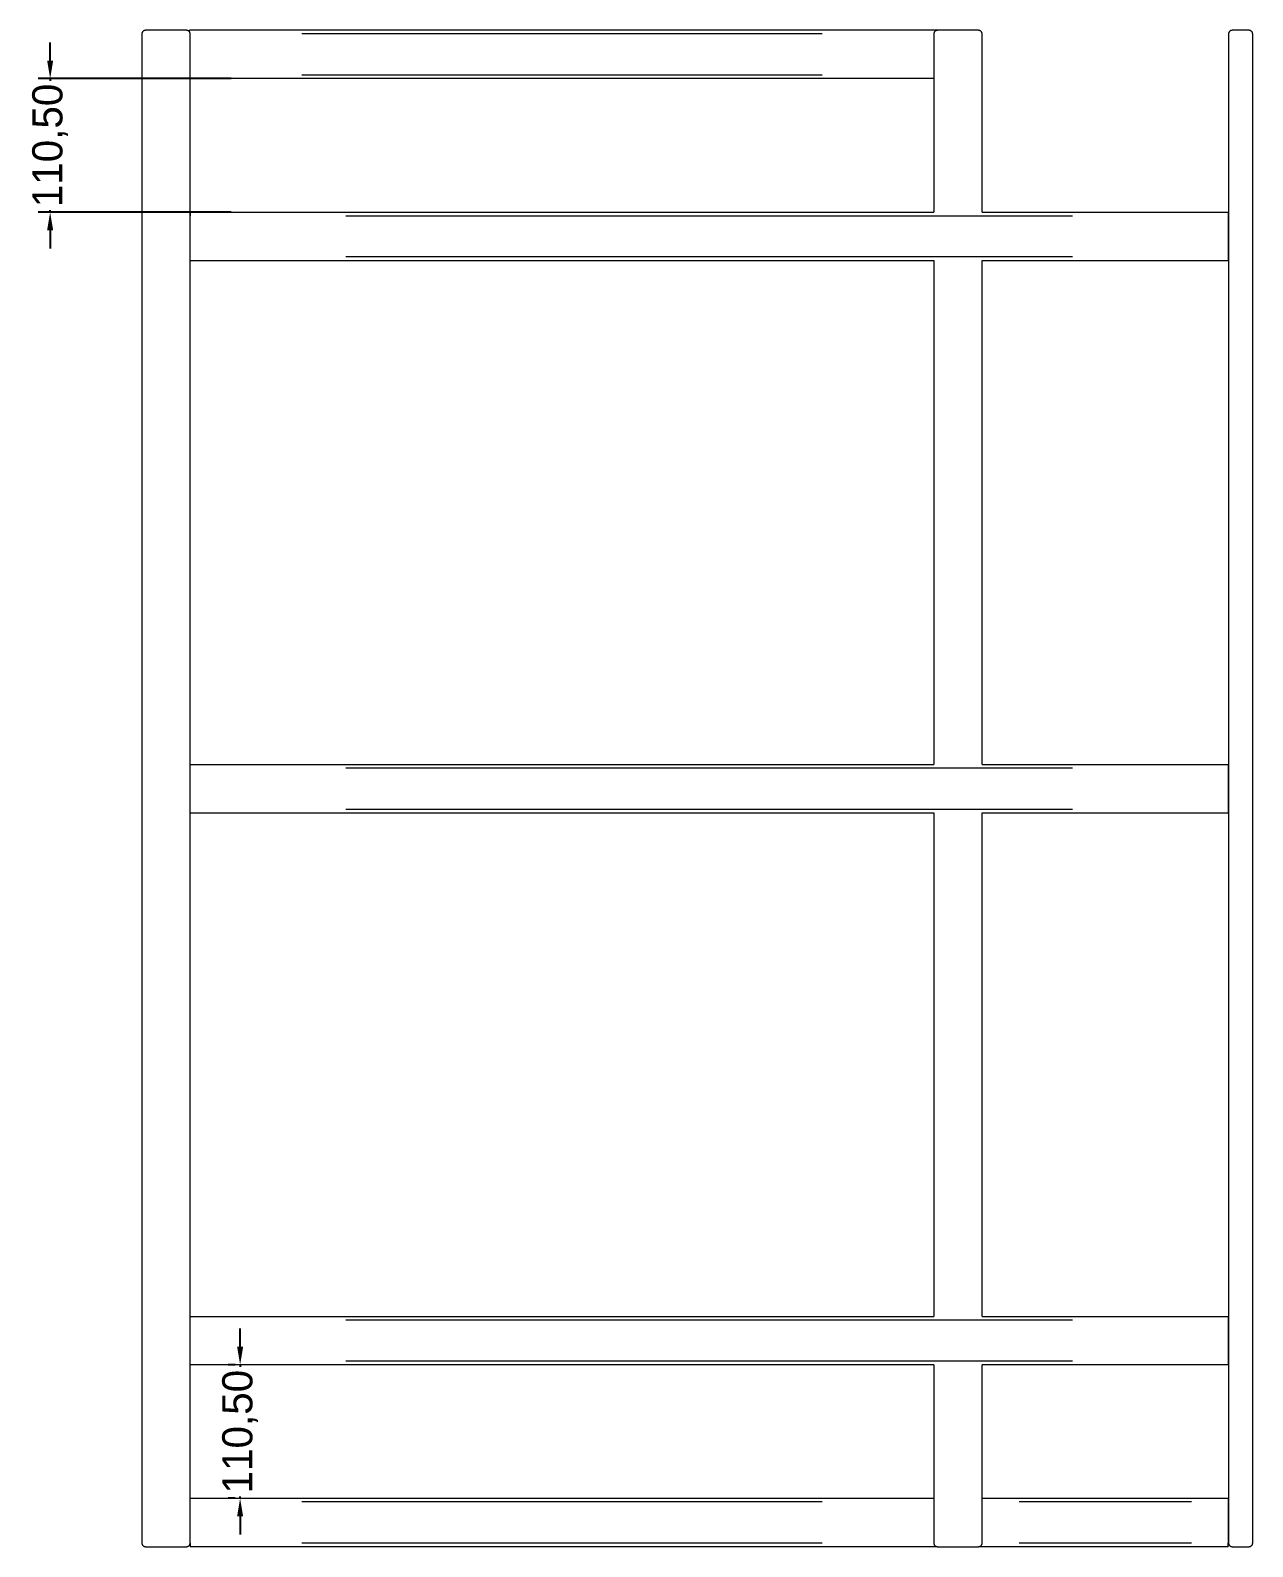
# Model space of a CAD drawing. Header units: millimetres. Extents: x 1539 to 19798, y -4932 to 6751.
# Drawn here: x 13649 to 14661, y 3183 to 4438 of the extents above; entities that cross this region are included whole.
import ezdxf

# ---------------------------------------------------------------- set-up
doc = ezdxf.new("R2010")
doc.units = ezdxf.units.MM
doc.header["$PDSIZE"] = -1
doc.dimstyles.new('ISO-25', dxfattribs={"dimtxt": 2.5, "dimasz": 2.5, "dimexe": 1.25, "dimexo": 0.625, "dimtad": 1, "dimtxsty": 'Standard', "dimcen": 2.5, "dimadec": 0, "dimazin": 0, "dimtfac": 1, "dimtmove": 0, "dimatfit": 3, "dimfxl": 1, "dimarcsym": 0})

# ---------------------------------------------------------------- blocks, each defined once
blk = doc.blocks.new('*D9')
at = {"color": 0, "lineweight": -2}
for p, q in [((13665.6, 4412.8), (13665.6, 4427.8)), ((13815.4, 4397.8), (13655.6, 4397.8)), ((13665.6, 4397.8), (13665.6, 4396.1)), ((13815.4, 4287.3), (13655.6, 4287.3)), ((13665.6, 4287.3), (13665.6, 4288.9)), ((13665.6, 4272.3), (13665.6, 4257.3))]:
    blk.add_line(p, q, dxfattribs=at)
at = {"color": 0}
for points in [[(13663.1, 4412.8), (13668.1, 4412.8), (13665.6, 4397.8)], [(13663.1, 4272.3), (13668.1, 4272.3), (13665.6, 4287.3)]]:
    blk.add_solid(points, dxfattribs=at)
at = {"layer": 'Defpoints', "color": 0}
for p in [(13825.4, 4397.8), (13665.6, 4287.3), (13825.4, 4287.3)]:
    blk.add_point(p, dxfattribs=at)
at = {"color": 0, "insert": (13665.6, 4342.5), "char_height": 25, "attachment_point": 5, "rotation": 90}
blk.add_mtext('110,50', dxfattribs=at)
blk = doc.blocks.new('*D10')
at = {"color": 0, "lineweight": -2}
for p, q in [((13822.9, 3348.3), (13822.9, 3363.3)), ((13818.8, 3333.3), (13812.9, 3333.3)), ((13822.9, 3333.3), (13822.9, 3331.6)), ((13818.8, 3222.8), (13812.9, 3222.8)), ((13822.9, 3222.8), (13822.9, 3224.4)), ((13822.9, 3207.8), (13822.9, 3192.8))]:
    blk.add_line(p, q, dxfattribs=at)
at = {"color": 0}
for points in [[(13820.4, 3348.3), (13825.4, 3348.3), (13822.9, 3333.3)], [(13820.4, 3207.8), (13825.4, 3207.8), (13822.9, 3222.8)]]:
    blk.add_solid(points, dxfattribs=at)
at = {"layer": 'Defpoints', "color": 0}
for p in [(13822.9, 3333.3), (13828.8, 3333.3), (13828.8, 3222.8)]:
    blk.add_point(p, dxfattribs=at)
at = {"color": 0, "insert": (13822.9, 3278), "char_height": 25, "attachment_point": 5, "rotation": 90}
blk.add_mtext('110,50', dxfattribs=at)

msp = doc.modelspace()

# ---------------------------------------------------------------- linework, layer by layer
at = {"color": 7, "linetype": 'Continuous', "lineweight": 15}
for p, q in [((13741.5525, 4434.7908), (13741.5525, 3185.7877)), ((13778.5525, 4437.7908), (13744.5525, 4437.7908)), ((13780.9434, 4436.5866), (13780.9434, 4437.7945)), ((14400.1107, 4437.7945), (13780.9434, 4437.7945)), ((13781.5525, 3185.9144), (13781.5525, 4434.6641)), ((14397.2857, 4434.7908), (14397.2857, 4287.2902)), ((14434.2857, 4437.7908), (14400.2857, 4437.7908)), ((14437.2857, 4287.2902), (14437.2857, 4434.6641)), ((14641.3221, 4434.7908), (14641.3221, 3185.7877)), ((14658.3221, 4437.7908), (14644.3221, 4437.7908)), ((14661.3221, 3185.9144), (14661.3221, 4434.6641)), ((14397.2857, 4397.7945), (13781.5525, 4397.7945)), ((13781.6249, 4287.2902), (13781.6249, 4284.2902)), ((13781.6249, 4287.2902), (14397.2873, 4287.2902)), ((13781.6249, 4250.2902), (13781.6249, 4284.2902)), ((14437.2841, 4287.2902), (14641.1485, 4287.2902)), ((14641.1485, 4287.2902), (14641.1485, 4284.2902)), ((14641.1485, 4284.2902), (14641.1485, 4250.2902)), ((13781.6249, 4247.2902), (13781.6249, 4250.2902)), ((13781.6249, 4247.2902), (14397.2873, 4247.2902)), ((14397.2857, 4247.2902), (14397.2857, 3830.2883)), ((14437.2841, 4247.2902), (14641.1485, 4247.2902)), ((14437.2857, 3830.2883), (14437.2857, 4247.2902)), ((14641.1485, 4250.2902), (14641.1485, 4247.2902)), ((13781.6249, 3827.2883), (13781.6249, 3830.2883)), ((13781.6249, 3830.2883), (14397.2873, 3830.2883)), ((14437.2841, 3830.2883), (14641.1485, 3830.2883)), ((14641.1485, 3830.2883), (14641.1485, 3827.2883)), ((13781.6249, 3793.2883), (13781.6249, 3827.2883)), ((14641.1485, 3827.2883), (14641.1485, 3793.2883)), ((13781.6249, 3790.2883), (13781.6249, 3793.2883)), ((13781.6249, 3790.2883), (14397.2873, 3790.2883)), ((14397.2857, 3790.2883), (14397.2857, 3373.2883)), ((14437.2841, 3790.2883), (14641.1485, 3790.2883)), ((14437.2857, 3373.2883), (14437.2857, 3790.2883)), ((14641.1485, 3793.2883), (14641.1485, 3790.2883)), ((13781.6249, 3370.2883), (13781.6249, 3373.2883)), ((13781.6249, 3373.2883), (14397.2873, 3373.2883)), ((13781.6249, 3336.2883), (13781.6249, 3370.2883)), ((14437.2841, 3373.2883), (14641.1485, 3373.2883)), ((14641.1485, 3373.2883), (14641.1485, 3370.2883)), ((14641.1485, 3370.2883), (14641.1485, 3336.2883)), ((13781.6249, 3333.2883), (13781.6249, 3336.2883)), ((14397.2873, 3333.2883), (13781.6249, 3333.2883)), ((14397.2857, 3333.2883), (14397.2857, 3185.7877)), ((14641.1485, 3333.2883), (14437.2841, 3333.2883)), ((14437.2857, 3185.9144), (14437.2857, 3333.2883)), ((14641.1485, 3336.2883), (14641.1485, 3333.2883)), ((14397.2857, 3222.7894), (13781.6249, 3222.7894)), ((13781.6249, 3219.7894), (13781.6249, 3222.7894)), ((13781.6249, 3185.7894), (13781.6249, 3219.7894)), ((14641.1485, 3222.7894), (14437.2857, 3222.7894)), ((14641.1485, 3222.7894), (14641.1485, 3219.7894)), ((14641.1485, 3219.7894), (14641.1485, 3185.7894)), ((13744.5525, 3182.7877), (13778.5525, 3182.7877)), ((13781.6249, 3185.7894), (13781.6249, 3182.7894)), ((14400.2374, 3182.7894), (13781.6249, 3182.7894)), ((14400.2857, 3182.7877), (14434.2857, 3182.7877)), ((14641.1485, 3182.7894), (14434.4607, 3182.7894)), ((14641.1485, 3182.7894), (14641.1485, 3185.7894)), ((14644.3221, 3182.7877), (14658.3221, 3182.7877))]:
    msp.add_line(p, q, dxfattribs=at)
at = {"color": 8, "linetype": 'Continuous', "lineweight": 15}
for p, q in [((13781.5525, 4434.6831), (13781.5525, 4434.7718)), ((14304.9262, 4434.7945), (13873.912, 4434.7945)), ((14437.2857, 4434.6831), (14437.2857, 4434.7718)), ((14661.3221, 4434.6831), (14661.3221, 4434.7718)), ((14304.9257, 4400.7945), (13873.9125, 4400.7945)), ((13910.5535, 4284.2902), (14512.22, 4284.2902)), ((14512.22, 4250.2902), (13910.5535, 4250.2902)), ((13910.5535, 3827.2883), (14512.22, 3827.2883)), ((13910.5535, 3793.2883), (14512.22, 3793.2883)), ((14512.22, 3370.2883), (13910.5535, 3370.2883)), ((14512.22, 3336.2883), (13910.5535, 3336.2883)), ((14304.9366, 3219.7894), (13873.974, 3219.7894)), ((14610.5691, 3219.7894), (14467.8651, 3219.7894)), ((13781.5525, 3185.8067), (13781.5525, 3185.8954)), ((14304.9366, 3185.7894), (13873.974, 3185.7894)), ((14437.2857, 3185.8067), (14437.2857, 3185.8954)), ((14610.5691, 3185.7894), (14467.8651, 3185.7894)), ((14661.3221, 3185.8067), (14661.3221, 3185.8954))]:
    msp.add_line(p, q, dxfattribs=at)
at = {"color": 7, "linetype": 'Continuous', "lineweight": 15, "flags": 128}
for points in [[(13741.5525, 3535.822), (13741.5525, 3535.822)], [(14397.2857, 3535.822), (14397.2857, 3535.822)]]:
    msp.add_lwpolyline(points, dxfattribs=at)
at = {"color": 7, "linetype": 'Continuous', "lineweight": 15}
for points, knots in [([(13744.5525, 4437.7908), (13744.5058, 4437.7902), (13744.4118, 4437.789), (13744.2707, 4437.7786), (13744.1293, 4437.7619), (13743.9882, 4437.7383), (13743.7841, 4437.6943), (13743.5188, 4437.6137), (13743.1252, 4437.4442), (13742.6766, 4437.1571), (13742.2523, 4436.7468), (13741.9293, 4436.2793), (13741.7464, 4435.8758), (13741.6452, 4435.5465), (13741.5919, 4435.2955), (13741.5587, 4435.0434), (13741.5546, 4434.8749), (13741.5525, 4434.7908)], [0, 0, 0, 0, 0.024499311, 0.049239679, 0.074246501, 0.099542611, 0.125148616, 0.186007267, 0.250202015, 0.365956623, 0.499979113, 0.624941192, 0.749917494, 0.812815357, 0.874961388, 0.937589025, 1, 1, 1, 1]), ([(13781.5525, 4434.7908), (13781.5518, 4434.8408), (13781.5502, 4434.947), (13781.5366, 4435.1155), (13781.5088, 4435.3173), (13781.4596, 4435.5456), (13781.354, 4435.892), (13781.1673, 4436.2946), (13780.8393, 4436.7599), (13780.4284, 4437.1571), (13779.9798, 4437.4442), (13779.5862, 4437.6137), (13779.2912, 4437.7033), (13779.0244, 4437.7563), (13778.7885, 4437.7855), (13778.6307, 4437.789), (13778.5525, 4437.7908)], [0, 0, 0, 0, 0.037055086, 0.078705512, 0.125052882, 0.187197805, 0.250099244, 0.387029359, 0.500045755, 0.634064011, 0.749830513, 0.814018732, 0.874887752, 0.917375318, 0.959044097, 1, 1, 1, 1]), ([(14400.2857, 4437.7908), (14400.239, 4437.7902), (14400.145, 4437.789), (14400.0039, 4437.7786), (14399.8625, 4437.7619), (14399.7214, 4437.7383), (14399.5173, 4437.6943), (14399.252, 4437.6137), (14398.8584, 4437.4442), (14398.4098, 4437.1571), (14397.9855, 4436.7468), (14397.6625, 4436.2793), (14397.4796, 4435.8758), (14397.3784, 4435.5465), (14397.3251, 4435.2955), (14397.2919, 4435.0434), (14397.2878, 4434.8749), (14397.2857, 4434.7908)], [0, 0, 0, 0, 0.0244993108, 0.049239679, 0.0742465012, 0.0995426113, 0.1251486158, 0.1860072672, 0.2502020151, 0.3659566205, 0.4999791127, 0.624941192, 0.7499174937, 0.8128153568, 0.8749613879, 0.9375890313, 1, 1, 1, 1]), ([(14437.2857, 4434.7908), (14437.285, 4434.8408), (14437.2834, 4434.947), (14437.2698, 4435.1155), (14437.242, 4435.3173), (14437.1928, 4435.5456), (14437.0872, 4435.892), (14436.9005, 4436.2946), (14436.5725, 4436.7599), (14436.1616, 4437.1571), (14435.713, 4437.4442), (14435.3194, 4437.6137), (14435.0244, 4437.7033), (14434.7576, 4437.7563), (14434.5217, 4437.7855), (14434.3639, 4437.789), (14434.2857, 4437.7908)], [0, 0, 0, 0, 0.0370550947, 0.0787055209, 0.1250528822, 0.187197805, 0.2500992445, 0.3870293584, 0.5000457547, 0.6340640103, 0.7498305135, 0.8140187319, 0.874887752, 0.9173753161, 0.9590440957, 1, 1, 1, 1]), ([(14644.3221, 4437.7908), (14644.2754, 4437.7902), (14644.1814, 4437.789), (14644.0403, 4437.7786), (14643.8989, 4437.7619), (14643.7578, 4437.7383), (14643.5537, 4437.6943), (14643.2884, 4437.6137), (14642.8949, 4437.4442), (14642.4463, 4437.1571), (14642.0219, 4436.7468), (14641.6989, 4436.2793), (14641.516, 4435.8758), (14641.4148, 4435.5465), (14641.3615, 4435.2955), (14641.3283, 4435.0434), (14641.3242, 4434.8749), (14641.3221, 4434.7908)], [0, 0, 0, 0, 0.02449931, 0.049239678, 0.0742465, 0.09954261, 0.125148616, 0.186007267, 0.250202015, 0.365956611, 0.499979113, 0.624941192, 0.749917494, 0.812815357, 0.874961388, 0.937589018, 1, 1, 1, 1]), ([(14661.3221, 4434.7908), (14661.3214, 4434.8408), (14661.3199, 4434.947), (14661.3062, 4435.1155), (14661.2784, 4435.3173), (14661.2292, 4435.5456), (14661.1236, 4435.892), (14660.9369, 4436.2946), (14660.6089, 4436.7599), (14660.198, 4437.1571), (14659.7494, 4437.4442), (14659.3559, 4437.6137), (14659.0609, 4437.7033), (14658.7941, 4437.7563), (14658.5581, 4437.7855), (14658.4003, 4437.789), (14658.3221, 4437.7908)], [0, 0, 0, 0, 0.03705513, 0.078705557, 0.125052882, 0.187197805, 0.250099244, 0.387029378, 0.500045755, 0.634064007, 0.749830513, 0.814018734, 0.874887752, 0.917375319, 0.959044098, 1, 1, 1, 1]), ([(13741.5525, 3185.7877), (13741.5532, 3185.7377), (13741.5548, 3185.6315), (13741.5685, 3185.4629), (13741.5962, 3185.2612), (13741.6455, 3185.0328), (13741.751, 3184.6865), (13741.9378, 3184.2838), (13742.2658, 3183.8186), (13742.6766, 3183.4214), (13743.1252, 3183.1343), (13743.5188, 3182.9648), (13743.8138, 3182.8751), (13744.0806, 3182.8222), (13744.3166, 3182.793), (13744.4743, 3182.7895), (13744.5525, 3182.7877)], [0, 0, 0, 0, 0.037055096, 0.078705522, 0.125052882, 0.187197805, 0.250099244, 0.387029364, 0.500045755, 0.634064012, 0.749830513, 0.814018734, 0.874887752, 0.917375319, 0.959044098, 1, 1, 1, 1]), ([(13778.5525, 3182.7877), (13778.5993, 3182.7883), (13778.6933, 3182.7895), (13778.8344, 3182.7999), (13778.9757, 3182.8166), (13779.1168, 3182.8402), (13779.3209, 3182.8842), (13779.5862, 3182.9648), (13779.9798, 3183.1343), (13780.4284, 3183.4214), (13780.8528, 3183.8317), (13781.1758, 3184.2992), (13781.3587, 3184.7027), (13781.4598, 3185.032), (13781.5131, 3185.283), (13781.5463, 3185.5351), (13781.5505, 3185.7036), (13781.5525, 3185.7877)], [0, 0, 0, 0, 0.02449931, 0.049239678, 0.0742465, 0.09954261, 0.125148616, 0.186007266, 0.250202015, 0.365956614, 0.499979113, 0.624941192, 0.749917494, 0.812815357, 0.874961388, 0.937589034, 1, 1, 1, 1]), ([(14397.2857, 3185.7877), (14397.2864, 3185.7377), (14397.288, 3185.6315), (14397.3017, 3185.4629), (14397.3294, 3185.2612), (14397.3787, 3185.0328), (14397.4842, 3184.6865), (14397.671, 3184.2838), (14397.999, 3183.8186), (14398.4098, 3183.4214), (14398.8584, 3183.1343), (14399.252, 3182.9648), (14399.547, 3182.8751), (14399.8138, 3182.8222), (14400.0498, 3182.793), (14400.2075, 3182.7895), (14400.2857, 3182.7877)], [0, 0, 0, 0, 0.037055113, 0.078705539, 0.125052882, 0.187197805, 0.250099244, 0.387029376, 0.500045755, 0.634064013, 0.749830513, 0.814018733, 0.874887752, 0.917375317, 0.959044097, 1, 1, 1, 1]), ([(14434.2857, 3182.7877), (14434.3325, 3182.7883), (14434.4265, 3182.7895), (14434.5676, 3182.7999), (14434.7089, 3182.8166), (14434.85, 3182.8402), (14435.0541, 3182.8842), (14435.3194, 3182.9648), (14435.713, 3183.1343), (14436.1616, 3183.4214), (14436.586, 3183.8317), (14436.909, 3184.2992), (14437.0919, 3184.7027), (14437.193, 3185.032), (14437.2463, 3185.283), (14437.2795, 3185.5351), (14437.2837, 3185.7036), (14437.2857, 3185.7877)], [0, 0, 0, 0, 0.02449931, 0.049239678, 0.0742465, 0.09954261, 0.125148616, 0.186007269, 0.250202015, 0.365956621, 0.499979113, 0.624941192, 0.749917494, 0.812815357, 0.874961388, 0.937588998, 1, 1, 1, 1]), ([(14641.3221, 3185.7877), (14641.3229, 3185.7377), (14641.3244, 3185.6315), (14641.3381, 3185.4629), (14641.3659, 3185.2612), (14641.4151, 3185.0328), (14641.5206, 3184.6865), (14641.7074, 3184.2838), (14642.0354, 3183.8186), (14642.4463, 3183.4214), (14642.8948, 3183.1343), (14643.2884, 3182.9648), (14643.5834, 3182.8751), (14643.8502, 3182.8222), (14644.0862, 3182.793), (14644.2439, 3182.7895), (14644.3221, 3182.7877)], [0, 0, 0, 0, 0.037055112, 0.078705539, 0.125052882, 0.187197805, 0.250099244, 0.387029367, 0.500045755, 0.634064004, 0.749830513, 0.814018729, 0.874887752, 0.917375317, 0.959044096, 1, 1, 1, 1]), ([(14658.3221, 3182.7877), (14658.3689, 3182.7883), (14658.4629, 3182.7895), (14658.604, 3182.7999), (14658.7453, 3182.8166), (14658.8864, 3182.8402), (14659.0905, 3182.8842), (14659.3559, 3182.9648), (14659.7494, 3183.1343), (14660.198, 3183.4214), (14660.6224, 3183.8317), (14660.9454, 3184.2992), (14661.1283, 3184.7027), (14661.2295, 3185.032), (14661.2827, 3185.283), (14661.316, 3185.5351), (14661.3201, 3185.7036), (14661.3221, 3185.7877)], [0, 0, 0, 0, 0.024499311, 0.049239679, 0.074246502, 0.099542612, 0.125148616, 0.186007271, 0.250202015, 0.365956622, 0.499979113, 0.624941192, 0.749917494, 0.812815357, 0.874961388, 0.937589016, 1, 1, 1, 1])]:
    msp.add_open_spline(points, degree=3, knots=knots, dxfattribs=at)

# ---------------------------------------------------------------- dimensions: what is measured, and where the dimension line sits
for base, p1, p2, picture, middle in [((13665.5782, 4287.2902), (13825.3666, 4397.7945), (13825.3666, 4287.2902), '*D9', (13665.5782, 4342.5424)), ((13822.9345, 3333.2883), (13828.7778, 3222.7894), (13828.7778, 3333.2883), '*D10', (13822.9345, 3278.0388))]:
    dim = msp.add_linear_dim(base=base, p1=p1, p2=p2, angle=90, dimstyle='ISO-25', override={"dimtxt": 25, "dimasz": 15, "dimexe": 10, "dimexo": 10, "dimgap": 1.524, "dimtad": 0, "dimzin": 0, "dimadec": 2, "dimtzin": 0})
    dim.commit()
    dim.dimension.update_dxf_attribs({"geometry": picture, "text_midpoint": middle})

doc.saveas('drawing.dxf')
